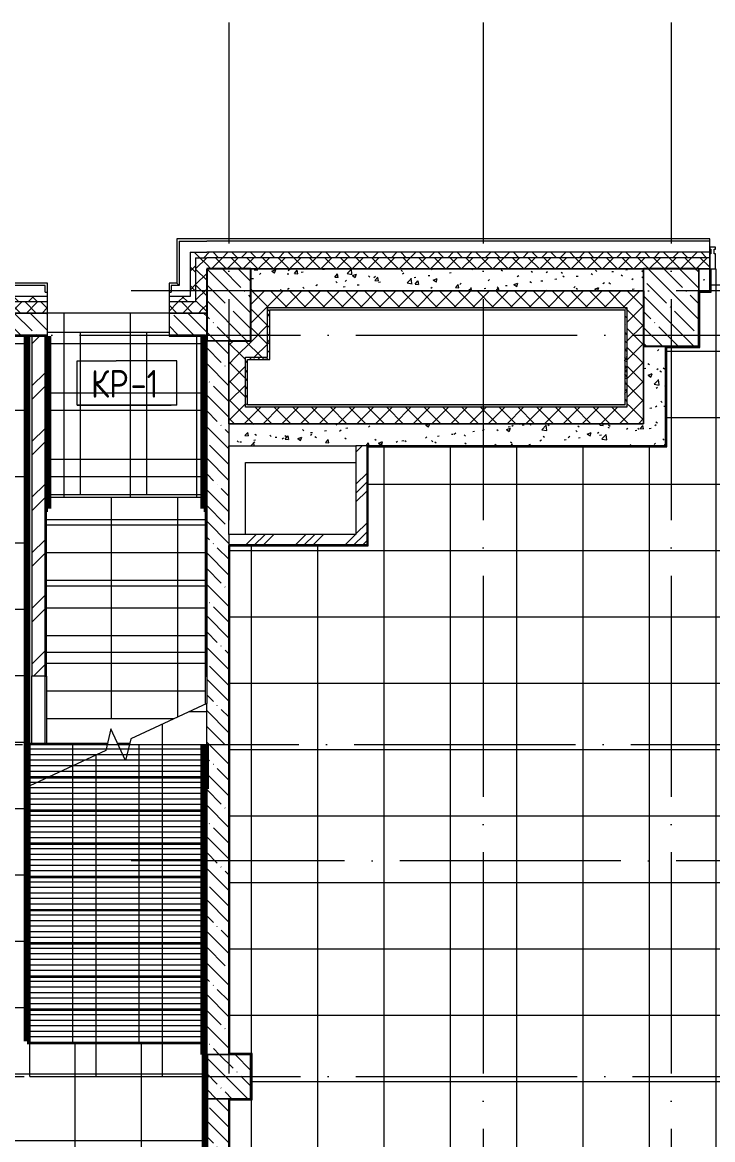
# Model space of a CAD drawing. Header units: millimetres. Extents: x -4370 to 196781, y -4577 to 61202.
# Drawn here: x 75933 to 82175, y 51105 to 61202 of the extents above; entities that cross this region are included whole.
import ezdxf

# ---------------------------------------------------------------- set-up
doc = ezdxf.new("R2010")
doc.units = ezdxf.units.MM
doc.linetypes.add('ADSK_Линия сетки', pattern=[2500, 2000, -250, 0, -250])
for name, color, linetype, lineweight in [('A-FLOR-____-IDEN', 11, 'Continuous', 20), ('A-FLOR-____-OTLN', 192, 'Continuous', 9), ('A-FLOR-____-PATT', 8, 'Continuous', 9), ('A-GLAZ-CWMG-MCUT', 51, 'Continuous', 9), ('A-GLAZ-CWMG-OTLN', 51, 'Continuous', 9), ('A-ROOF-____-OTLN', 132, 'Continuous', 9), ('A-ROOF-____-PATT', 132, 'Continuous', 9), ('A-ROOF-FNSH-MCUT', 132, 'Continuous', 9), ('A-WALL-____-MCUT', 113, 'Continuous', 9), ('A-WALL-____-PATT', 111, 'Continuous', 9), ('A-WALL-FNSH-MCUT', 113, 'Continuous', 9), ('I-WALL-____-OTLN', 2, 'Continuous', 9), ('S-COLS-____-MCUT', 52, 'Continuous', 9), ('S-COLS-____-OTLN', 52, 'Continuous', 9), ('S-GRID-____-OTLN', 1, 'Continuous', 9), ('S-STRS-____-MBND', 31, 'Continuous', 9), ('S-STRS-____-OTLN', 31, 'Continuous', 9)]:
    doc.layers.add(name, color=color, linetype=linetype, lineweight=lineweight)
doc.styles.add('GOST Common_1', font='GOST_Common.ttf', dxfattribs={"width": 0.9, "height": 250})
pattern_1 = [(135, (0, 0), (-142.5612, -142.5612), []), (135, (142.56, 0), (-142.5612, -142.5612), [252.016, -50.403, 3.353, -47.05])]
pattern_2 = [(50, (0, 0), (364.3679, -31.8783), [38.1, -419.1]), (355, (0, 0), (-70.4859, 382.1133), [30.48, -335.28]), (100.451, (30.36, -2.66), (293.885, 350.2334), [32.38, -356.18]), (46.184, (0, 101.6), (542.1585, -84.0858), [57.15, -628.65]), (96.636, (45.2, 94.6), (474.805, 494.8554), [48.57, -534.27]), (351.184, (0, 101.6), (474.8102, 494.85), [45.72, -502.92]), (21, (50.8, 76.2), (303.2285, -204.5305), [38.1, -419.1]), (326, (50.8, 76.2), (123.6039, 368.376), [30.48, -335.28]), (71.451, (76.07, 59.16), (426.8341, 163.8427), [32.38, -356.18]), (37.5, (0, 0), (6.17665, 169.11015), [16.764, -314.452, 16.764, -323.596, -336.55]), (37.5, (0, 0), (6.17665, 169.11015), [-671.576, 16.764, -319.786]), (7.5, (0, 0), (133.63888, 200.3615), [16.764, -177.292, 16.764, -306.832, -128.27]), (7.5, (0, 0), (133.63888, 200.3615), [-517.652, 16.764, -111.506]), (327.5, (-113.28, 0), (271.18182, -11.45836), [16.764, -110.236, 16.764, -379.476, -525.78]), (327.5, (-113.28, 0), (271.18182, -11.45836), [-523.24, 16.764, -509.016]), (317.5, (-164.08, 0), (296.2585, 50.85285), [16.764, -148.336, 16.764, -246.38, -373.38]), (317.5, (-164.08, 0), (296.2585, 50.85285), [-428.244, 16.764, -356.616])]
pattern_3 = [(270, (76000, 51675), (600, 4e-14), []), (0, (76000, 51675), (0, 600), [])]
pattern_4 = [(135, (0, 0), (-84.85281, -84.85281), []), (225, (0, 0), (84.85281, -84.85281), [])]
pattern_5 = [(45, (0, 0), (-70.71068, 70.71068), []), (135, (0, 0), (-70.71068, -70.71068), [])]
pattern_6 = [(270, (76140, 54910), (600, 4e-14), []), (0, (76140, 54910), (0, 600), [])]
pattern_7 = [(45, (0, 0), (-224.5064, 224.5064), []), (45, (79.38, 0), (0, 449.0128), []), (45, (-79.38, 0), (0, 449.0128), [])]
pattern_8 = [(135, (0, 0), (-75.43415, -75.43415), [106.68, -17.78, 3.556, -17.78]), (135, (0, 75.39), (-75.43415, -75.43415), []), (50, (0, 0), (127.52922, -11.15758), [13.335, -146.685]), (355, (0, 0), (-24.66966, 133.74002), [10.668, -117.348]), (100.451, (10.63, -0.93), (102.85973, 122.58178), [11.333, -124.663]), (46.184, (0, 35.56), (189.75516, -29.43036), [20.002, -220.027]), (96.636, (15.81, 33.1), (166.1822, 173.1996), [17, -186.995]), (351.184, (0, 35.56), (166.18393, 173.19757), [16.002, -176.022]), (21, (17.78, 26.67), (106.13027, -71.58603), [13.335, -146.685]), (326, (17.78, 26.67), (43.26188, 128.93175), [10.668, -117.348]), (71.451, (26.62, 20.7), (149.39198, 57.34505), [11.333, -124.663]), (37.5, (0, 0), (2.162228, 59.188357), [3.353, -112.573, 3.353, -115.773, -117.792]), (37.5, (0, 0), (2.162228, 59.188357), [-235.052, 3.353, -114.44]), (7.5, (0, 0), (46.773857, 70.126152), [3.353, -64.567, 3.353, -109.906, -44.894]), (7.5, (0, 0), (46.773857, 70.126152), [-181.178, 3.353, -41.542]), (327.5, (-39.65, 0), (94.913671, -4.010093), [3.353, -41.097, 3.353, -135.331, -184.023]), (327.5, (-39.65, 0), (94.913671, -4.010093), [-183.134, 3.353, -180.67]), (317.5, (-57.43, 0), (103.69057, 17.79882), [3.353, -54.432, 3.353, -88.748, -130.683]), (317.5, (-57.43, 0), (103.69057, 17.79882), [-149.885, 3.353, -127.33])]

# ---------------------------------------------------------------- blocks, each defined once
blk = doc.blocks.new('Прямоугольный импост - Рядовой 50х195-36105276-О_АИ_ПП_0_000_Целиком')
at = {"layer": 'A-GLAZ-CWMG-MCUT', "color": 90}
for p, q in [((0, 157), (-50, 157)), ((-50, 157), (-50, 21)), ((0, 21), (0, 157)), ((-50, 21), (-40, 21)), ((-40, 21), (-40, -21)), ((-10, -21), (-10, 21)), ((-10, 21), (0, 21)), ((-40, -21), (-50, -21)), ((-50, -21), (-50, -38)), ((-50, -38), (0, -38)), ((0, -21), (-10, -21)), ((0, -38), (0, -21))]:
    blk.add_line(p, q, dxfattribs=at)
blk = doc.blocks.new('0083_СОШ675_АР_R22_rvt-1-О_АИ_ПП_0_000_Целиком')
at = {"layer": 'A-WALL-____-PATT', "lineweight": 5}
h = blk.add_hatch(dxfattribs=at)
h.set_pattern_fill('FP_1', color=10, style=0, pattern_type=2)
h.set_pattern_definition(pattern_4)
h.paths.add_polyline_path([(77500, 58675), (77500, 59125), (77450, 59125), (77450, 58725)])
h = blk.add_hatch(dxfattribs=at)
h.set_pattern_fill('FP_1', color=10, style=0, pattern_type=2)
h.set_pattern_definition(pattern_4)
h.paths.add_polyline_path([(109109, 59075), (109200, 59075), (109200, 59125), (108400, 59125), (108400, 59075), (109100, 59075)])
h.paths.add_polyline_path([(107500, 59075), (107500, 59125), (106450, 59125), (106450, 59075), (106936, 59075)])
h.paths.add_polyline_path([(103600, 59075), (103600, 59125), (102550, 59125), (102550, 59075), (103210, 59075)])
h.paths.add_polyline_path([(105550, 59075), (105550, 59125), (104500, 59125), (104500, 59075), (105073, 59075)])
h.paths.add_polyline_path([(101650, 59075), (101650, 59125), (100600, 59125), (100600, 59075), (101347, 59075)])
h.paths.add_polyline_path([(98650, 59075), (99700, 59075), (99700, 59125), (98650, 59125)])
h.paths.add_polyline_path([(82098, 59075), (82150, 59075), (82150, 59125), (77500, 59125), (77500, 59075), (81477, 59075)])
h = blk.add_hatch(dxfattribs=at)
h.set_pattern_fill('FP_6', color=10, style=0, pattern_type=2)
h.set_pattern_definition(pattern_5)
h.paths.add_polyline_path([(77600, 58575), (77600, 59075), (77500, 59075), (77500, 58675)])
h = blk.add_hatch(dxfattribs=at)
h.set_pattern_fill('FP_6', color=10, style=0, pattern_type=2)
h.set_pattern_definition(pattern_5)
h.paths.add_polyline_path([(108700, 58975), (109100, 58975), (109100, 59075), (108400, 59075), (108400, 58975)])
h.paths.add_polyline_path([(107500, 58975), (107500, 59075), (106450, 59075), (106450, 58975), (106936, 58975)])
h.paths.add_polyline_path([(104750, 58975), (105550, 58975), (105550, 59075), (104500, 59075), (104500, 58975)])
h.paths.add_polyline_path([(103210, 58975), (103600, 58975), (103600, 59075), (102550, 59075), (102550, 58975), (102589, 58975)])
h.paths.add_polyline_path([(101650, 58975), (101650, 59075), (100600, 59075), (100600, 58975), (101347, 58975)])
h.paths.add_polyline_path([(99700, 58975), (99700, 59075), (98650, 59075), (98650, 58975), (99485, 58975)])
h.paths.add_polyline_path([(82050, 58975), (82150, 58975), (82150, 59075), (77600, 59075), (77600, 58975), (81550, 58975)])
h = blk.add_hatch(dxfattribs=at)
h.set_pattern_fill('FP_5', color=10, style=0, pattern_type=2)
h.set_pattern_definition(pattern_2)
h.paths.add_polyline_path([(81550, 58775), (81550, 58975), (78000, 58975), (78000, 58775), (81477, 58775)])
h.paths.add_polyline_path([(82098, 58775), (82150, 58775), (82150, 58975), (82050, 58975), (82050, 58775)])
h = blk.add_hatch(dxfattribs=at)
h.set_pattern_fill('FP_1', color=10, style=0, pattern_type=2)
h.set_pattern_definition(pattern_4)
h.paths.add_polyline_path([(77500, 58675), (77450, 58725), (77260, 58725), (77260, 58675), (77441, 58675)])
h.paths.add_polyline_path([(73930, 58675), (76160, 58675), (76160, 58725), (73830, 58725), (73830, 58675)])
h = blk.add_hatch(dxfattribs=at)
h.set_pattern_fill('FP_6', color=10, style=0, pattern_type=2)
h.set_pattern_definition(pattern_5)
h.paths.add_polyline_path([(77600, 58575), (77500, 58675), (77260, 58675), (77260, 58575), (77441, 58575)])
h.paths.add_polyline_path([(76160, 58575), (76160, 58675), (73930, 58675), (73930, 58575), (75268, 58575)])
h = blk.add_hatch(dxfattribs=at)
h.set_pattern_fill('FP_3', color=10, style=0, pattern_type=2)
h.set_pattern_definition(pattern_1)
h.paths.add_polyline_path([(77600, 58375), (77600, 58575), (77260, 58575), (77260, 58375), (77441, 58375)])
h.paths.add_polyline_path([(73930, 58375), (76160, 58375), (76160, 58575), (73930, 58575)])
h = blk.add_hatch(dxfattribs=at)
h.set_pattern_fill('FP_7', color=10, style=0, pattern_type=2)
h.set_pattern_definition([(45, (0, 0), (-251.4472, 251.4472), []), (45, (0, 381), (-251.4472, 251.4472), [])])
h.paths.add_polyline_path([(76140, 55297), (76140, 58375), (76020, 58375), (76020, 55297)])
h = blk.add_hatch(dxfattribs=at)
h.set_pattern_fill('FP_3', color=10, style=0, pattern_type=2)
h.set_pattern_definition(pattern_1)
h.paths.add_polyline_path([(77800, 50175), (77800, 51475), (77600, 51475), (77600, 50175)])
h.paths.add_polyline_path([(77600, 51875), (77800, 51875), (77800, 58325), (77600, 58325), (77600, 52490)])
h = blk.add_hatch(dxfattribs=at)
h.set_pattern_fill('FP_5', color=10, style=0, pattern_type=2)
h.set_pattern_definition(pattern_2)
h.paths.add_polyline_path([(81750, 57575), (81750, 58275), (81550, 58275), (81550, 57575)])
h = blk.add_hatch(dxfattribs=at)
h.set_pattern_fill('FP_5', color=10, style=0, pattern_type=2)
h.set_pattern_definition(pattern_2)
h.paths.add_polyline_path([(81477, 57375), (81750, 57375), (81750, 57575), (77800, 57575), (77800, 57375), (80235, 57375)])
h = blk.add_hatch(dxfattribs=at)
h.set_pattern_fill('FP_8', color=10, style=0, pattern_type=2)
h.set_pattern_definition(pattern_7)
h.paths.add_polyline_path([(79050, 56575), (79050, 57375), (78950, 57375), (78950, 56575), (78993, 56575)])
h = blk.add_hatch(dxfattribs=at)
h.set_pattern_fill('FP_8', color=10, style=0, pattern_type=2)
h.set_pattern_definition(pattern_7)
h.paths.add_polyline_path([(79050, 56475), (79050, 56575), (77800, 56575), (77800, 56475), (78993, 56475)])
at = {"layer": 'S-COLS-____-OTLN', "lineweight": 5}
h = blk.add_hatch(dxfattribs=at)
h.set_pattern_fill('FP_3', color=256, style=0, pattern_type=2)
h.set_pattern_definition(pattern_1)
h.paths.add_polyline_path([(77800, 58325), (78000, 58325), (78000, 58975), (77600, 58975), (77600, 58325), (77751, 58325)])
h = blk.add_hatch(dxfattribs=at)
h.set_pattern_fill('FP_3', color=256, style=0, pattern_type=2)
h.set_pattern_definition(pattern_1)
h.paths.add_polyline_path([(81550, 58275), (82050, 58275), (82050, 58975), (81550, 58975), (81550, 58775)])
h = blk.add_hatch(dxfattribs=at)
h.set_pattern_fill('FP_3', color=256, style=0, pattern_type=2)
h.set_pattern_definition(pattern_1)
h.paths.add_polyline_path([(77600, 51475), (78000, 51475), (78000, 51875), (77600, 51875)])
at = {"layer": 'S-STRS-____-OTLN', "lineweight": 5}
h = blk.add_hatch(dxfattribs=at)
h.set_pattern_fill('FP_29', color=256, style=0, pattern_type=2)
h.set_pattern_definition(pattern_6)
h.paths.add_polyline_path([(77575, 56660), (77590, 56660), (77590, 56810), (77575, 56810), (77575, 56910), (76165, 56910), (76165, 56810), (76150, 56810), (76150, 56660), (77323, 56660)])
h = blk.add_hatch(dxfattribs=at)
h.set_pattern_fill('FP_29', color=256, style=0, pattern_type=2)
h.set_pattern_definition(pattern_6)
h.paths.add_polyline_path([(77590, 56410), (77590, 56660), (76150, 56660), (76150, 56410), (76509, 56410)])
h = blk.add_hatch(dxfattribs=at)
h.set_pattern_fill('FP_29', color=256, style=0, pattern_type=2)
h.set_pattern_definition(pattern_6)
h.paths.add_polyline_path([(76509, 56160), (77590, 56160), (77590, 56410), (76150, 56410), (76150, 56160)])
h = blk.add_hatch(dxfattribs=at)
h.set_pattern_fill('FP_29', color=256, style=0, pattern_type=2)
h.set_pattern_definition(pattern_6)
h.paths.add_polyline_path([(77590, 55910), (77590, 56160), (76150, 56160), (76150, 55910), (77221, 55910)])
h = blk.add_hatch(dxfattribs=at)
h.set_pattern_fill('FP_29', color=256, style=0, pattern_type=2)
h.set_pattern_definition(pattern_6)
h.paths.add_polyline_path([(77590, 55660), (77590, 55910), (76150, 55910), (76150, 55660), (76571, 55660)])
h = blk.add_hatch(dxfattribs=at)
h.set_pattern_fill('FP_29', color=256, style=0, pattern_type=2)
h.set_pattern_definition(pattern_6)
h.paths.add_polyline_path([(77590, 55410), (77590, 55660), (76150, 55660), (76150, 55410), (76509, 55410)])
h = blk.add_hatch(dxfattribs=at)
h.set_pattern_fill('FP_29', color=256, style=0, pattern_type=2)
h.set_pattern_definition(pattern_6)
h.paths.add_polyline_path([(77590, 55160), (77590, 55410), (76150, 55410), (76150, 55160), (76509, 55160)])
h = blk.add_hatch(dxfattribs=at)
h.set_pattern_fill('FP_29', color=256, style=0, pattern_type=2)
h.set_pattern_definition(pattern_6)
h.paths.add_polyline_path([(77304, 54910), (77590, 55043), (77590, 55160), (76150, 55160), (76150, 54910), (76913, 54910)])
h = blk.add_hatch(dxfattribs=at)
h.set_pattern_fill('FP_10', color=256, style=0, pattern_type=2)
h.set_pattern_definition(pattern_3)
h.paths.add_polyline_path([(76700, 54675), (76800, 54675), (76734, 54817), (76730, 54800)])
h.paths.add_polyline_path([(76900, 54675), (77600, 54675), (77600, 54975), (77443, 54975), (76913, 54728)])
h = blk.add_hatch(dxfattribs=at)
h.set_pattern_fill('FP_10', color=256, style=0, pattern_type=2)
h.set_pattern_definition(pattern_3)
h.paths.add_polyline_path([(76157, 54375), (77575, 54375), (77575, 54675), (76900, 54675), (76866, 54533), (76800, 54675), (76700, 54675), (76687, 54622), (76509, 54539)])
h.paths.add_polyline_path([(77590, 54375), (77590, 54375), (77590, 54377)])
h = blk.add_hatch(dxfattribs=at)
h.set_pattern_fill('FP_10', color=256, style=0, pattern_type=2)
h.set_pattern_definition(pattern_3)
h.paths.add_polyline_path([(77575, 54075), (77575, 54375), (76157, 54375), (76000, 54302), (76000, 54075), (76509, 54075)])
h.paths.add_polyline_path([(77590, 54075), (77590, 54075), (77590, 54077)])
h = blk.add_hatch(dxfattribs=at)
h.set_pattern_fill('FP_10', color=256, style=0, pattern_type=2)
h.set_pattern_definition(pattern_3)
h.paths.add_polyline_path([(76001, 53775), (77575, 53775), (77575, 54075), (76000, 54075), (76000, 53775)])
h.paths.add_polyline_path([(77590, 53775), (77590, 53775), (77590, 53975)])
h = blk.add_hatch(dxfattribs=at)
h.set_pattern_fill('FP_10', color=256, style=0, pattern_type=2)
h.set_pattern_definition(pattern_3)
h.paths.add_polyline_path([(76509, 53475), (77575, 53475), (77575, 53775), (76000, 53775), (76000, 53475)])
h = blk.add_hatch(dxfattribs=at)
h.set_pattern_fill('FP_10', color=256, style=0, pattern_type=2)
h.set_pattern_definition(pattern_3)
h.paths.add_polyline_path([(76001, 53175), (77575, 53175), (77575, 53475), (76000, 53475), (76000, 53175)])
h = blk.add_hatch(dxfattribs=at)
h.set_pattern_fill('FP_10', color=256, style=0, pattern_type=2)
h.set_pattern_definition(pattern_3)
h.paths.add_polyline_path([(76001, 52875), (77575, 52875), (77575, 53175), (76000, 53175), (76000, 52875)])
h = blk.add_hatch(dxfattribs=at)
h.set_pattern_fill('FP_10', color=256, style=0, pattern_type=2)
h.set_pattern_definition(pattern_3)
h.paths.add_polyline_path([(76001, 52575), (77575, 52575), (77575, 52875), (76000, 52875), (76000, 52575)])
h = blk.add_hatch(dxfattribs=at)
h.set_pattern_fill('FP_10', color=256, style=0, pattern_type=2)
h.set_pattern_definition(pattern_3)
h.paths.add_polyline_path([(77575, 52275), (77575, 52575), (76000, 52575), (76000, 52275), (76509, 52275)])
h = blk.add_hatch(dxfattribs=at)
h.set_pattern_fill('FP_10', color=256, style=0, pattern_type=2)
h.set_pattern_definition(pattern_3)
h.paths.add_polyline_path([(76001, 51975), (77575, 51975), (77575, 52275), (76000, 52275), (76000, 51975)])
h = blk.add_hatch(dxfattribs=at)
h.set_pattern_fill('FP_10', color=256, style=0, pattern_type=2)
h.set_pattern_definition(pattern_3)
h.paths.add_polyline_path([(77575, 51675), (77585, 51675), (77585, 51875), (77575, 51875), (77575, 51975), (76000, 51975), (76000, 51675), (76509, 51675)])
at = {"layer": 'A-FLOR-____-OTLN', "color": 90}
for p, q in [((77950, 56575), (77950, 57225)), ((77950, 57225), (78950, 57225))]:
    blk.add_line(p, q, dxfattribs=at)
at = {"layer": 'A-WALL-____-MCUT', "color": 10, "lineweight": 5}
for p, q in [((77350, 59225), (77350, 58825)), ((77350, 59225), (77450, 59225)), ((77450, 59225), (77600, 59225)), ((82150, 59225), (77600, 59225)), ((81550, 58775), (81550, 58975)), ((82050, 58975), (82050, 58775)), ((76140, 58825), (73930, 58825)), ((76140, 58765), (76140, 58825)), ((76140, 58765), (76160, 58765)), ((77260, 58765), (77280, 58765)), ((77280, 58825), (77280, 58765)), ((77350, 58825), (77280, 58825)), ((77350, 58825), (77330, 58845)), ((77330, 58845), (77350, 58825)), ((76160, 58725), (73930, 58725)), ((76160, 58675), (73930, 58675)), ((77450, 58725), (77260, 58725)), ((77500, 58675), (77260, 58675)), ((77800, 58325), (77600, 58325)), ((77800, 57575), (77800, 57375)), ((79050, 57375), (78950, 57375)), ((77800, 56575), (77800, 56475)), ((77600, 51875), (77800, 51875)), ((77800, 51475), (77600, 51475))]:
    blk.add_line(p, q, dxfattribs=at)
at = {"layer": 'A-WALL-____-MCUT', "color": 90}
for p, q in [((82150, 59125), (82150, 59225)), ((82150, 58975), (82150, 59075)), ((77600, 58575), (77600, 58975)), ((77600, 58975), (78000, 58975)), ((81550, 58975), (82050, 58975)), ((76160, 58675), (76160, 58725)), ((76160, 58575), (76160, 58675)), ((77260, 58725), (77260, 58675)), ((77260, 58675), (77260, 58575))]:
    blk.add_line(p, q, dxfattribs=at)
at = {"layer": 'A-WALL-____-MCUT', "color": 50, "lineweight": 13}
for p, q in [((77450, 59125), (77450, 58725)), ((77450, 59125), (77500, 59125)), ((77500, 59125), (77600, 59125)), ((77500, 59075), (77500, 58675)), ((77500, 59075), (77600, 59075)), ((82150, 59125), (77600, 59125)), ((82150, 59075), (77600, 59075)), ((82150, 59075), (82150, 59125)), ((78000, 58975), (78000, 58775)), ((81550, 58975), (78000, 58975)), ((78000, 58975), (81550, 58975)), ((82150, 58975), (82050, 58975)), ((82050, 58975), (82150, 58975)), ((82150, 58775), (82150, 58975)), ((78000, 58775), (81550, 58775)), ((82050, 58775), (82150, 58775)), ((76160, 58575), (73930, 58575)), ((73930, 58575), (76160, 58575)), ((76160, 58375), (76160, 58575)), ((77260, 58575), (77260, 58375)), ((77600, 58575), (77260, 58575)), ((77260, 58575), (77600, 58575)), ((77600, 58375), (77600, 58575)), ((74130, 58375), (76160, 58375)), ((76020, 58375), (76020, 55297)), ((76140, 58375), (76020, 58375)), ((76140, 55297), (76140, 58375)), ((77260, 58375), (77600, 58375)), ((77600, 58325), (77600, 55048)), ((77800, 57575), (77800, 58325)), ((81750, 58275), (81550, 58275)), ((81550, 58275), (81550, 57575)), ((81750, 57575), (81750, 58275)), ((81550, 57575), (77800, 57575)), ((81750, 57375), (81750, 57575)), ((77800, 56575), (77800, 57375)), ((77800, 57375), (78950, 57375)), ((78950, 57375), (78950, 56575)), ((79050, 56575), (79050, 57375)), ((79050, 57375), (81750, 57375)), ((78950, 56575), (77800, 56575)), ((79050, 56480), (79050, 56575)), ((77800, 56475), (79050, 56475)), ((77800, 51875), (77800, 56475)), ((76020, 55297), (76140, 55297)), ((77600, 54675), (77600, 51875)), ((77600, 51475), (77600, 50360)), ((77800, 50175), (77800, 51475))]:
    blk.add_line(p, q, dxfattribs=at)
at = {"layer": 'A-WALL-FNSH-MCUT', "color": 90}
for p, q in [((77350, 59245), (77330, 59245)), ((77330, 59245), (77330, 58845)), ((77450, 59245), (77350, 59245)), ((77500, 59245), (77450, 59245)), ((77600, 59245), (77500, 59245)), ((82150, 59245), (77600, 59245)), ((82150, 59225), (82150, 59245)), ((76160, 58845), (73930, 58845)), ((76160, 58765), (76160, 58845)), ((76160, 58725), (76160, 58765)), ((77330, 58845), (77260, 58845)), ((77260, 58845), (77260, 58765)), ((77260, 58765), (77260, 58725))]:
    blk.add_line(p, q, dxfattribs=at)
at = {"layer": 'I-WALL-____-OTLN', "color": 90}
blk.add_line((76020, 54686), (76020, 55297), dxfattribs=at)
at = {"layer": 'S-COLS-____-MCUT', "color": 130, "lineweight": 25}
for p, q in [((77600, 58975), (77600, 58325)), ((78000, 58975), (77600, 58975)), ((78000, 58325), (78000, 58975)), ((82050, 58975), (81550, 58975)), ((81550, 58775), (81550, 58275)), ((82050, 58275), (82050, 58775)), ((77800, 58325), (78000, 58325)), ((81550, 58275), (82050, 58275)), ((77600, 51875), (77600, 51475)), ((78000, 51875), (77800, 51875)), ((78000, 51475), (78000, 51875)), ((77800, 51475), (78000, 51475))]:
    blk.add_line(p, q, dxfattribs=at)
at = {"layer": 'S-COLS-____-OTLN', "color": 90}
for p, q in [((81550, 58975), (81550, 58775)), ((82050, 58775), (82050, 58975)), ((77600, 58325), (77800, 58325)), ((77800, 51875), (77600, 51875)), ((77600, 51475), (77800, 51475))]:
    blk.add_line(p, q, dxfattribs=at)
at = {"layer": 'S-STRS-____-MBND', "color": 10, "lineweight": 5}
for p, q in [((77600, 55048), (76913, 54728)), ((76734, 54817), (76687, 54622)), ((76866, 54533), (76734, 54817)), ((76913, 54728), (76866, 54533)), ((76687, 54622), (76000, 54302))]:
    blk.add_line(p, q, dxfattribs=at)
at = {"layer": 'S-STRS-____-OTLN', "color": 10, "lineweight": 5}
for p, q in [((76150, 56660), (77590, 56660)), ((76150, 56660), (77590, 56660)), ((76150, 56410), (77590, 56410)), ((76150, 56410), (77590, 56410)), ((76150, 56160), (77590, 56160)), ((76150, 56160), (77590, 56160)), ((76150, 55910), (77590, 55910)), ((76150, 55910), (77590, 55910)), ((76150, 55660), (77590, 55660)), ((76150, 55660), (77590, 55660)), ((76150, 55410), (77590, 55410)), ((76150, 55410), (77590, 55410)), ((76150, 55160), (77590, 55160)), ((76150, 55160), (77590, 55160)), ((77600, 54975), (77600, 55048)), ((77443, 54975), (77600, 54975)), ((77443, 54975), (77600, 54975)), ((77600, 54675), (77600, 54975)), ((76150, 54910), (77304, 54910)), ((76150, 54910), (77304, 54910)), ((76700, 54675), (76800, 54675)), ((76700, 54675), (76800, 54675)), ((76900, 54675), (77600, 54675)), ((76900, 54675), (77600, 54675)), ((76157, 54375), (77575, 54375)), ((76157, 54375), (77575, 54375)), ((76000, 54075), (76000, 54302)), ((76000, 53775), (76000, 54075)), ((76000, 54075), (77575, 54075)), ((76000, 54075), (77575, 54075)), ((76000, 53475), (76000, 53775)), ((76000, 53775), (77575, 53775)), ((76000, 53775), (77575, 53775)), ((76000, 53175), (76000, 53475)), ((76000, 53475), (77575, 53475)), ((76000, 53475), (77575, 53475)), ((76000, 52875), (76000, 53175)), ((76000, 53175), (77575, 53175)), ((76000, 53175), (77575, 53175)), ((76000, 52575), (76000, 52875)), ((76000, 52875), (77575, 52875)), ((76000, 52875), (77575, 52875)), ((76000, 52275), (76000, 52575)), ((76000, 52575), (77575, 52575)), ((76000, 52575), (77575, 52575)), ((76000, 51975), (76000, 52275)), ((76000, 52275), (77575, 52275)), ((76000, 52275), (77575, 52275)), ((76000, 51675), (76000, 51975)), ((76000, 51975), (77575, 51975)), ((76000, 51975), (77575, 51975)), ((76000, 51675), (77585, 51675))]:
    blk.add_line(p, q, dxfattribs=at)
at = {"layer": 'A-GLAZ-CWMG-OTLN', "color": 90, "lineweight": 9, "rotation": 180}
blk.add_blockref('Прямоугольный импост - Рядовой 50х195-36105276-О_АИ_ПП_0_000_Целиком', (82150, 59132), dxfattribs=at)
blk = doc.blocks.new('BSC_Колонна _Прямоугольная - ПР-1_Профиль торцевой для плитки-3454341-О_АИ_ПП_0_000_Целиком')
at = {"layer": 'S-COLS-____-MCUT'}
for p, q in [((5, 5), (-5, 5)), ((-5, 5), (-5, -5)), ((5, -5), (5, 5)), ((-5, -5), (5, -5))]:
    blk.add_line(p, q, dxfattribs=at)
blk = doc.blocks.new('ADSK_Марка_Перекрытие - Типоразмер_ADSK_Марка-158127-О_АИ_ПП_0_000_Целиком')
at = {"layer": 'A-FLOR-____-IDEN'}
for p, q in [((-4.5, 4), (-1, 4)), ((-4.5, 0), (-4.5, 4)), ((4.5, 4), (-1, 4)), ((4.5, 0), (4.5, 4)), ((4.5, 0), (-4.5, 0)), ((-4.5, 0), (4, 0))]:
    blk.add_line(p, q, dxfattribs=at)

msp = doc.modelspace()

# ---------------------------------------------------------------- hatches: boundary and pattern name
at = {"layer": 'A-FLOR-____-PATT'}
h = msp.add_hatch(dxfattribs=at)
h.set_pattern_fill('FP_134', color=256, style=0, pattern_type=2)
h.set_pattern_definition([(180, (81605, 49229.7), (-7e-14, -600), []), (270, (81605, 49229.7), (600, 4e-14), [])])
h.paths.add_polyline_path([(78372.254726, 39830.02363), (80074.978079, 39830.02363), (80074.978079, 39934.998242), (81549.978078, 39934.998242), (81549.978078, 39975.023044), (81540, 39975.023044), (81540, 40485.000586), (82060, 40485.000586), (82060, 39975.023044), (82050, 39975.023044), (82050, 39935.999414), (85349.978078, 39935.999414), (85349.978078, 45315), (85339.978078, 45315), (85339.978078, 45735), (85349.978078, 45735), (85349.978078, 51465), (85339.978078, 51465), (85339.978078, 51885), (85349.978078, 51885), (85349.978078, 58975), (82150.225239, 58975), (82150.225239, 58970), (82160.225239, 58970), (82160.225239, 58765), (82059.978078, 58765), (82059.978078, 58265.000586), (81760.021922, 58264.940858), (81760.021922, 57365.000586), (79059.978078, 57365.000586), (79059.978078, 56470), (77809.978078, 56470), (77809.978078, 51885), (78009.978078, 51885), (78009.978078, 51465), (77809.978078, 51465), (77809.978078, 48764.999414), (77799.978078, 48764.999414), (77799.978078, 47064.999414), (77809.978078, 47064.999414), (77809.978078, 45735), (78009.978078, 45735), (78009.978078, 45315), (77809.978078, 45315), (77809.978078, 40185), (78009.978078, 40185), (78009.978078, 39975.023044), (77999.978078, 39975.023044), (78000, 39934.998242), (78050, 39934.998242), (78050.75731, 39830.02363), (78061.775671, 39830.02363)])
h = msp.add_hatch(dxfattribs=at)
h.set_pattern_fill('FP_156', color=256, style=0, pattern_type=2)
h.set_pattern_definition([(0, (77509.96, 49898.23), (0, 600), []), (90, (77509.96, 49898.23), (-600, 4e-14), [])])
h.paths.add_polyline_path([(77574.978097, 56910), (77574.978097, 58365.000586), (77259.978078, 58365.000586), (77260, 58575), (76160, 58575), (76160, 58365.000586), (76164.978084, 58365.000586), (76164.978084, 56910), (76509.407681, 56910)])
h.paths.add_polyline_path([(77599.978078, 58365.000586), (77599.978078, 58375), (77589.978078, 58375), (77589.978097, 58365.000586), (77595.406583, 58365.000586)])
h = msp.add_hatch(dxfattribs=at)
h.set_pattern_fill('FP_155', color=256, style=0, pattern_type=2)
h.set_pattern_definition([(0, (77009.96, 49898.23), (0, 600), []), (90, (77009.96, 49898.23), (-600, 4e-14), [])])
h.paths.add_polyline_path([(74145, 50190.000586), (77226.065214, 50190.000586), (77226.065214, 50374.94092), (77584.978078, 50374.94092), (77584.978078, 51874.999414), (77574.978078, 51874.999414), (77574.978078, 51974.999414), (75990, 51974.999414), (75990, 51995.021336), (75976.478078, 51995.021336), (75976.478078, 58365.000586), (74153.500586, 58365.000586), (74153.500586, 58005), (75630, 58005), (75630, 56285), (74153.500586, 56285), (74153.500586, 52015), (74130, 52015), (74130, 50375), (74145, 50375), (74145, 50190.004475)])
h.paths.add_polyline_path([(74138.500586, 58005), (74138.500586, 58015), (74130, 58015), (74130, 58005)])
h = msp.add_hatch(dxfattribs=at)
h.set_pattern_fill('FP_321', color=256, style=0, pattern_type=2)
h.set_pattern_definition([(90, (156257.45, 137055), (-600, 4e-14), []), (180, (156257.45, 137055), (7e-14, -600), [])])
h.paths.add_polyline_path([(76164.978084, 56934.999911), (77574.978097, 56935.000089), (77574.978097, 58365.000586), (77259.978078, 58365.000586), (77259.978078, 58400.000049), (76160, 58399.999911), (76160, 58365.000586), (76164.978084, 58365.000586), (76164.978084, 57109.900929)])
h.paths.add_polyline_path([(77599.955393, 58365.000586), (77599.955392, 58375), (77589.978078, 58375), (77589.978097, 58365.000586), (77595.406583, 58365.000586)])
at = {"layer": 'A-ROOF-____-PATT'}
h = msp.add_hatch(dxfattribs=at)
h.set_pattern_fill('FP_246', color=256, style=0, pattern_type=2)
h.set_pattern_definition([(45, (0, 0), (-142.5612, 142.5612), []), (45, (142.56, 0), (-142.5612, 142.5612), [252.016, -50.403, 3.353, -47.05])])
h.paths.add_polyline_path([(76001.478078, 54674.999414), (76699.550177, 54674.999414), (76702.223515, 54685.999414), (76001.478078, 54685.999414)])
h.paths.add_polyline_path([(76900.449823, 54674.999414), (76903.12316, 54685.999414), (76794.870616, 54685.999414), (76800, 54674.999414)])
h = msp.add_hatch(dxfattribs=at)
h.set_pattern_fill('FP_295', color=256, style=0, pattern_type=2)
h.set_pattern_definition([(270, (77590, 45336), (600, 4e-14), []), (0, (77589.98, 45335.977), (0, 50), [])])
h.paths.add_polyline_path([(76001.478078, 54374.999414), (77574.978078, 54374.999414), (77574.978078, 54674.999414), (76001.478078, 54674.999414)])
h = msp.add_hatch(dxfattribs=at)
h.set_pattern_fill('FP_294', color=256, style=0, pattern_type=2)
h.set_pattern_definition([(270, (77590, 45036), (600, 4e-14), []), (0, (77589.98, 45035.977), (0, 50), [])])
h.paths.add_polyline_path([(76001.478078, 54074.999414), (77574.978078, 54074.999414), (77574.978078, 54374.999414), (76001.478078, 54374.999414), (76001.478078, 54302.642527)])
h = msp.add_hatch(dxfattribs=at)
h.set_pattern_fill('FP_293', color=256, style=0, pattern_type=2)
h.set_pattern_definition([(270, (77590, 44736), (600, 4e-14), []), (0, (77589.98, 44735.977), (0, 50), [])])
h.paths.add_polyline_path([(76156.647924, 53774.999414), (77574.978078, 53774.999414), (77574.978078, 54074.999414), (76001.478078, 54074.999414), (76001.478078, 53774.999414)])
h = msp.add_hatch(dxfattribs=at)
h.set_pattern_fill('FP_292', color=256, style=0, pattern_type=2)
h.set_pattern_definition([(270, (77590, 44436), (600, 4e-14), []), (0, (77589.98, 44435.977), (0, 50), [])])
h.paths.add_polyline_path([(76001.478078, 53474.999414), (77574.978078, 53474.999414), (77574.978078, 53774.999414), (76001.478078, 53774.999414), (76001.478078, 53644.78114)])
h = msp.add_hatch(dxfattribs=at)
h.set_pattern_fill('FP_291', color=256, style=0, pattern_type=2)
h.set_pattern_definition([(270, (77590, 44136), (600, 4e-14), []), (0, (77589.98, 44135.977), (0, 50), [])])
h.paths.add_polyline_path([(76001.478078, 53174.999414), (77574.978078, 53174.999414), (77574.978078, 53474.999414), (76001.478078, 53474.999414)])
h = msp.add_hatch(dxfattribs=at)
h.set_pattern_fill('FP_290', color=256, style=0, pattern_type=2)
h.set_pattern_definition([(270, (77590, 43836), (600, 4e-14), []), (0, (77589.98, 43835.977), (0, 50), [])])
h.paths.add_polyline_path([(76001.478078, 52874.999414), (77574.978078, 52874.999414), (77574.978078, 53174.999414), (76001.478078, 53174.999414)])
h = msp.add_hatch(dxfattribs=at)
h.set_pattern_fill('FP_289', color=256, style=0, pattern_type=2)
h.set_pattern_definition([(270, (77590, 43536), (600, 4e-14), []), (0, (77589.98, 43535.977), (0, 50), [])])
h.paths.add_polyline_path([(76001.478078, 52574.999414), (77574.978078, 52574.999414), (77574.978078, 52874.999414), (76001.478078, 52874.999414)])
h = msp.add_hatch(dxfattribs=at)
h.set_pattern_fill('FP_288', color=256, style=0, pattern_type=2)
h.set_pattern_definition([(270, (77590, 43236), (600, 4e-14), []), (0, (77589.98, 43235.977), (0, 50), [])])
h.paths.add_polyline_path([(76001.478078, 52274.999414), (77574.978078, 52274.999414), (77574.978078, 52574.999414), (76001.478078, 52574.999414), (76001.478078, 52489.74121)])
h = msp.add_hatch(dxfattribs=at)
h.set_pattern_fill('FP_287', color=256, style=0, pattern_type=2)
h.set_pattern_definition([(270, (77590, 42936), (600, 4e-14), []), (0, (77589.98, 42935.977), (0, 50), [])])
h.paths.add_polyline_path([(76001.478078, 51974.999414), (77574.978078, 51974.999414), (77574.978078, 52274.999414), (76001.478078, 52274.999414)])
at = {"layer": 'A-WALL-____-PATT'}
for points in [[(82150.225239, 58775), (82160.225239, 58775), (82160.225239, 58970), (82150.225239, 58970)], [(82049.978078, 58765), (82150.225239, 58765), (82150.225239, 58775), (82049.978078, 58775)], [(82049.978078, 58275.000586), (82059.978078, 58275.000586), (82059.978078, 58765), (82049.978078, 58765)], [(76000, 54674.999414), (76000, 58365.000586), (75990, 58365.000586), (75990, 54674.999414)], [(76139.978078, 55292.213595), (76149.978078, 55292.213595), (76149.978078, 58375.000586), (76139.978078, 58375.000586), (76139.978078, 57109.900929)], [(77599.978078, 55292.213595), (77599.978078, 58365.000586), (77589.978078, 58365.000586), (77589.978078, 55292.213595)], [(81750.021922, 57375.000586), (81760.021922, 57375.000586), (81760.021922, 58275.000586), (81750.021922, 58275.000586), (81750.021922, 58264.940858)], [(82049.978078, 58265.000586), (82049.978078, 58275.000586), (81760.021922, 58275.000586), (81760.021922, 58265.000586)], [(79049.978078, 56480), (79059.978078, 56480), (79059.978078, 57375.000586), (79049.978078, 57375.000586), (79049.978078, 57109.900929)], [(81476.999801, 57365.000586), (81750.021922, 57365.000586), (81750.021922, 57375.000586), (79059.978078, 57375.000586), (79059.978078, 57365.000586), (80235.101771, 57365.000586)], [(78993.203741, 56470), (79049.978078, 56470), (79049.978078, 56480), (77799.978078, 56480), (77799.978078, 56470), (77809.978078, 56470)], [(77809.978078, 51875), (77809.978078, 56470), (77799.978078, 56470), (77799.978078, 51875)], [(77600, 50185.000586), (77600, 54674.999414), (77590, 54674.999414), (77590, 50185.000586)], [(77999.978078, 51875), (77999.978078, 51885), (77809.978078, 51885), (77809.978078, 51875)], [(78009.978078, 51475), (78009.978078, 51875), (77999.978078, 51875), (77999.978078, 51475)], [(77999.978078, 51465), (77999.978078, 51475), (77809.978078, 51475), (77809.978078, 51465)]]:
    msp.add_hatch(color=7, dxfattribs=at).paths.add_polyline_path(points)
h = msp.add_hatch(dxfattribs=at)
h.set_pattern_fill('FP_1', style=0, pattern_type=2)
h.set_pattern_definition(pattern_4)
h.paths.add_polyline_path([(81399.978078, 58625.000586), (81399.978078, 58775.000586), (77999.978078, 58775.000586), (77999.978078, 58625.000586), (81379.978078, 58625.000586)])
h = msp.add_hatch(dxfattribs=at)
h.set_pattern_fill('FP_1', style=0, pattern_type=2)
h.set_pattern_definition(pattern_4)
h.paths.add_polyline_path([(81399.978078, 57725.000586), (81549.978078, 57725.000586), (81549.978078, 58775.000586), (81399.978078, 58775.000586), (81399.978078, 57745.000586)])
h = msp.add_hatch(dxfattribs=at)
h.set_pattern_fill('FP_1', style=0, pattern_type=2)
h.set_pattern_definition(pattern_4)
h.paths.add_polyline_path([(77999.978078, 58325.000586), (78149.978078, 58325.000586), (78149.978078, 58625.000586), (77999.978078, 58625.000586), (77999.978078, 58605.000586)])
h = msp.add_hatch(dxfattribs=at)
h.set_pattern_fill('FP_2', style=0, pattern_type=2)
h.set_pattern_definition(pattern_8)
h.paths.add_polyline_path([(81379.978078, 58605.000586), (81379.978078, 58625.000586), (78149.978078, 58625.000586), (78149.978078, 58605.000586), (80235.101771, 58605.000586)])
h = msp.add_hatch(dxfattribs=at)
h.set_pattern_fill('FP_2', style=0, pattern_type=2)
h.set_pattern_definition(pattern_8)
h.paths.add_polyline_path([(78169.978078, 58175.000586), (78169.978078, 58605.000586), (78149.978078, 58605.000586), (78149.978078, 58175.000586)])
h = msp.add_hatch(dxfattribs=at)
h.set_pattern_fill('FP_2', style=0, pattern_type=2)
h.set_pattern_definition(pattern_8)
h.paths.add_polyline_path([(81399.978078, 57745.000586), (81399.978078, 58625.000586), (81379.978078, 58625.000586), (81379.978078, 57745.000586)])
h = msp.add_hatch(color=7, dxfattribs=at)
h.paths.add_polyline_path([(76000, 58365.000586), (76159.978078, 58365.000586), (76159.978078, 58375.000586), (74130, 58375.000586), (74130, 58365.000586), (75990, 58365.000586)])
h.paths.add_polyline_path([(77440.835751, 58365.000586), (77589.978078, 58365.000586), (77589.978078, 58375.000586), (77259.978078, 58375.000586), (77259.978078, 58365.000586)])
h = msp.add_hatch(color=7, dxfattribs=at)
h.paths.add_polyline_path([(77589.978078, 58365.000586), (77589.978078, 58375.000586), (77259.978078, 58375.000586), (77259.978078, 58365.000586), (77440.835751, 58365.000586)])
h.paths.add_polyline_path([(76159.978078, 58365.000586), (76159.978078, 58375.000586), (76149.978078, 58375.000586), (76149.978078, 58365.000586)])
h = msp.add_hatch(dxfattribs=at)
h.set_pattern_fill('FP_1', style=0, pattern_type=2)
h.set_pattern_definition(pattern_4)
h.paths.add_polyline_path([(78149.978078, 58175.000586), (78149.978078, 58325.000586), (77800, 58325.000586), (77800, 58175.000586), (77950, 58175.000586)])
h = msp.add_hatch(dxfattribs=at)
h.set_pattern_fill('FP_1', style=0, pattern_type=2)
h.set_pattern_definition(pattern_4)
h.paths.add_polyline_path([(77950, 57725.000586), (77950, 58175.000586), (77800, 58175.000586), (77800, 57725.000586)])
h = msp.add_hatch(dxfattribs=at)
h.set_pattern_fill('FP_2', style=0, pattern_type=2)
h.set_pattern_definition(pattern_8)
h.paths.add_polyline_path([(77970, 58155.000586), (78169.978078, 58155.000586), (78169.978078, 58175.000586), (77950, 58175.000586), (77950, 58155.000586)])
h = msp.add_hatch(dxfattribs=at)
h.set_pattern_fill('FP_2', style=0, pattern_type=2)
h.set_pattern_definition(pattern_8)
h.paths.add_polyline_path([(77950, 57745.000586), (77970, 57745.000586), (77970, 58155.000586), (77950, 58155.000586)])
h = msp.add_hatch(dxfattribs=at)
h.set_pattern_fill('FP_1', style=0, pattern_type=2)
h.set_pattern_definition(pattern_4)
h.paths.add_polyline_path([(81549.978078, 57575.000586), (81549.978078, 57725.000586), (77800, 57725.000586), (77800, 57575.000586), (81476.999801, 57575.000586)])
h = msp.add_hatch(dxfattribs=at)
h.set_pattern_fill('FP_2', style=0, pattern_type=2)
h.set_pattern_definition(pattern_8)
h.paths.add_polyline_path([(81399.978078, 57725.000586), (81399.978078, 57745.000586), (77950, 57745.000586), (77950, 57725.000586), (80235.101771, 57725.000586)])
h = msp.add_hatch(color=7, dxfattribs=at)
h.paths.add_polyline_path([(77809.978078, 45725), (77809.978078, 47064.999414), (77799.978078, 47064.999414), (77799.978078, 45725)])
h.paths.add_polyline_path([(77799.978078, 48764.999414), (77809.978078, 48764.999414), (77809.978078, 51475), (77799.978078, 51475), (77799.978078, 50179.661351)])

# ---------------------------------------------------------------- linework, layer by layer
at = {"layer": 'A-FLOR-____-OTLN'}
for p, q in [((77260, 58575), (76160, 58575)), ((77260, 58400.000049), (76160, 58399.999911)), ((76164.978084, 56934.999911), (77574.978097, 56935.000089)), ((76164.978084, 56910), (77574.978097, 56910))]:
    msp.add_line(p, q, dxfattribs=at)
at = {"layer": 'A-ROOF-____-OTLN'}
for p, q in [((76001.478078, 51974.999414), (76001.478078, 54674.999414)), ((76001.478078, 54374.999414), (77574.978078, 54374.999414)), ((76001.478078, 54074.999414), (77574.978078, 54074.999414)), ((76001.478078, 53774.999414), (77574.978078, 53774.999414)), ((76001.478078, 53474.999414), (77574.978078, 53474.999414)), ((76001.478078, 53174.999414), (77574.978078, 53174.999414)), ((76001.478078, 52874.999414), (77574.978078, 52874.999414)), ((76001.478078, 52574.999414), (77574.978078, 52574.999414)), ((76001.478078, 52274.999414), (77574.978078, 52274.999414)), ((76001.478078, 51974.999414), (77574.978078, 51974.999414))]:
    msp.add_line(p, q, dxfattribs=at)
at = {"layer": 'A-ROOF-FNSH-MCUT', "color": 7}
for p, q in [((76702.223515, 54685.999414), (76001.478078, 54685.999414)), ((76001.478078, 54685.999414), (76001.478078, 54674.999414)), ((76001.478078, 54674.999414), (76699.550177, 54674.999414)), ((76903.12316, 54685.999414), (76794.870616, 54685.999414)), ((76800, 54674.999414), (76900.449823, 54674.999414))]:
    msp.add_line(p, q, dxfattribs=at)
at = {"layer": 'A-WALL-____-MCUT', "color": 7}
for p, q in [((82160.225239, 58970), (82150.225239, 58970)), ((82150.225239, 58970), (82150.225239, 58775)), ((82160.225239, 58775), (82160.225239, 58970)), ((81549.978078, 58775.000586), (77999.978078, 58775.000586)), ((77999.978078, 58775.000586), (77999.978078, 58325.000586)), ((81549.978078, 57575.000586), (81549.978078, 58775.000586)), ((82049.978078, 58775), (82049.978078, 58765)), ((82150.225239, 58775), (82049.978078, 58775)), ((82049.978078, 58765), (82150.225239, 58765)), ((78149.978078, 58625.000586), (81399.978078, 58625.000586)), ((78149.978078, 58175.000586), (78149.978078, 58625.000586)), ((81399.978078, 58625.000586), (81399.978078, 57725.000586)), ((76159.978078, 58375.000586), (74130, 58375.000586)), ((74140, 58365.000586), (75990, 58365.000586)), ((75990, 58365.000586), (75990, 54674.999414)), ((76000, 54674.999414), (76000, 58365.000586)), ((76000, 58365.000586), (76159.978078, 58365.000586)), ((76139.978078, 58375.000586), (76139.978078, 55292.213595)), ((76149.978078, 55292.213595), (76149.978078, 58365.000586)), ((76159.978078, 58365.000586), (76159.978078, 58375.000586)), ((77589.978078, 58375.000586), (77259.978078, 58375.000586)), ((77259.978078, 58375.000586), (77259.978078, 58365.000586)), ((77259.978078, 58365.000586), (77599.978078, 58365.000586)), ((77589.978078, 55292.213595), (77589.978078, 58375.000586)), ((77599.978078, 55292.213595), (77599.978078, 58365.000586)), ((77999.978078, 58325.000586), (77800, 58325.000586)), ((77800, 58325.000586), (77800, 57575.000586)), ((81760.021922, 58275.000586), (81750.021922, 58275.000586)), ((81750.021922, 58275.000586), (81750.021922, 57375.000586)), ((81760.021922, 57375.000586), (81760.021922, 58275.000586)), ((77950, 58175.000586), (78149.978078, 58175.000586)), ((77950, 57725.000586), (77950, 58175.000586)), ((81399.978078, 57725.000586), (77950, 57725.000586)), ((77800, 57575.000586), (81549.978078, 57575.000586)), ((79049.978078, 57375.000586), (79049.978078, 56480)), ((81750.021922, 57375.000586), (79049.978078, 57375.000586)), ((79059.978078, 56480), (79059.978078, 57365.000586)), ((79059.978078, 57365.000586), (81750.021922, 57365.000586)), ((79049.978078, 56480), (77799.978078, 56480)), ((77799.978078, 56480), (77799.978078, 51875)), ((77809.978078, 56470), (79049.978078, 56470)), ((77809.978078, 51875), (77809.978078, 56470)), ((76139.978078, 55292.213595), (76149.978078, 55292.213595)), ((77589.978078, 55292.213595), (77599.978078, 55292.213595)), ((75990, 54674.999414), (76000, 54674.999414)), ((77600, 50175.000586), (77600, 54674.999414)), ((77590, 54274.999414), (77590, 50369.94092)), ((77799.978078, 51875), (77809.978078, 51875)), ((77809.978078, 51475), (77799.978078, 51475)), ((77799.978078, 51475), (77799.978078, 48764.999414)), ((77809.978078, 48764.999414), (77809.978078, 51475))]:
    msp.add_line(p, q, dxfattribs=at)
at = {"layer": 'A-WALL-FNSH-MCUT', "color": 7}
for p, q in [((82049.978078, 58765), (82049.978078, 58275.000586)), ((82059.978078, 58275.000586), (82059.978078, 58765)), ((78169.978078, 58605.000586), (81379.978078, 58605.000586)), ((78169.978078, 58155.000586), (78169.978078, 58605.000586)), ((81379.978078, 58605.000586), (81379.978078, 57745.000586)), ((82049.978078, 58275.000586), (81760.021922, 58275.000586)), ((81760.021922, 58265.000586), (82049.978078, 58265.000586)), ((77970, 58155.000586), (78169.978078, 58155.000586)), ((77970, 57745.000586), (77970, 58155.000586)), ((81379.978078, 57745.000586), (77970, 57745.000586)), ((77999.978078, 51885), (77809.978078, 51885)), ((77809.978078, 51875), (77999.978078, 51875)), ((77999.978078, 51875), (77999.978078, 51475)), ((78009.978078, 51475), (78009.978078, 51875)), ((77999.978078, 51475), (77809.978078, 51475)), ((77809.978078, 51465), (77999.978078, 51465))]:
    msp.add_line(p, q, dxfattribs=at)
at = {"layer": 'I-WALL-____-OTLN', "color": 20, "lineweight": 90}
for p, q in [((75976.478078, 51995.021336), (75976.478078, 58365.073285)), ((76164.978084, 58365.000586), (76159.978078, 58365.000586)), ((76164.978084, 58365.000586), (76164.978084, 56809.999907)), ((77574.978097, 56809.999998), (77574.978097, 58365.000586)), ((76149.978084, 56809.999907), (76164.978084, 56809.999907)), ((77574.978097, 56809.999998), (77589.978078, 56809.999998)), ((77574.978078, 51874.999414), (77574.978078, 54674.999414)), ((77589.978078, 54674.999414), (77589.978078, 54274.999414)), ((77574.978078, 54274.999414), (77589.978078, 54274.999414)), ((77574.978078, 53974.999414), (77589.978078, 53974.999414)), ((77574.978078, 53674.999414), (77589.978078, 53674.999414)), ((77574.978078, 53374.999414), (77589.978078, 53374.999414)), ((77574.978078, 53074.999414), (77589.978078, 53074.999414)), ((77574.978078, 52774.999414), (77589.978078, 52774.999414)), ((77574.978078, 52474.999414), (77589.978078, 52474.999414)), ((77574.978078, 52174.999414), (77589.978078, 52174.999414)), ((75990, 51995.021336), (75976.478078, 51995.021336)), ((77574.978078, 51874.999414), (77589.978078, 51874.999414)), ((77584.978078, 50374.94092), (77584.978078, 51874.999414))]:
    msp.add_line(p, q, dxfattribs=at)
at = {"layer": 'I-WALL-____-OTLN'}
for p, q in [((76139.978078, 54685.999414), (76139.978078, 55292.213595)), ((76149.978078, 55292.213595), (76149.978078, 54685.999414)), ((77589.978078, 55043.372242), (77589.978078, 55292.213595)), ((75990, 53774.999414), (75990, 54674.999414)), ((76000, 54674.999414), (76000, 52274.999414)), ((75990, 54374.999414), (76000, 54374.999414)), ((75990, 54074.999414), (76000, 54074.999414)), ((75990, 51974.999414), (75990, 53774.999414)), ((75990, 53774.999414), (76000, 53774.999414)), ((75990, 53474.999414), (76000, 53474.999414)), ((75990, 53174.999414), (76000, 53174.999414)), ((75990, 52874.999414), (76000, 52874.999414)), ((75990, 52574.999414), (76000, 52574.999414)), ((75990, 52274.999414), (76000, 52274.999414)), ((76000, 52274.999414), (76000, 51974.999414)), ((75990, 51974.999414), (76000, 51974.999414))]:
    msp.add_line(p, q, dxfattribs=at)
at = {"layer": 'S-GRID-____-OTLN', "linetype": 'ADSK_Линия сетки'}
for p, q in [((77800, 61202.00513), (77800, -3758.83936)), ((80100, 61202.00513), (80100, -3572.657751)), ((81800, 61202.00513), (81800, -3572.657751)), ((156348.554077, 58775.000586), (76917.364355, 58775.000586)), ((-3553.763124, 58375.000586), (155078.554077, 58375.000586)), ((-3569.551216, 54675.000586), (156348.554077, 54675.000586)), ((156348.554077, 53625.11992), (76917.364355, 53625.11992)), ((-3553.763124, 51675.000586), (156348.554077, 51675.000586))]:
    msp.add_line(p, q, dxfattribs=at)

# ---------------------------------------------------------------- block references
at = {"lineweight": 5}
msp.add_blockref('0083_СОШ675_АР_R22_rvt-1-О_АИ_ПП_0_000_Целиком', (0, 0), dxfattribs=at)
at = {"layer": 'A-FLOR-____-IDEN', "xscale": 99.99999999999993, "yscale": 99.99999999999993, "zscale": 99.99999999999993}
msp.add_blockref('ADSK_Марка_Перекрытие - Типоразмер_ADSK_Марка-158127-О_АИ_ПП_0_000_Целиком', (76879.989039, 57742.5), dxfattribs=at)
at = {"layer": 'S-COLS-____-OTLN'}
for p in [(82155.225239, 58770), (82054.978078, 58270.000586), (81755.021922, 57370.000586), (79054.978078, 56475), (78004.978078, 51880), (78004.978078, 51470)]:
    msp.add_blockref('BSC_Колонна _Прямоугольная - ПР-1_Профиль торцевой для плитки-3454341-О_АИ_ПП_0_000_Целиком', p, dxfattribs=at)

# ---------------------------------------------------------------- texts
at = {"layer": 'A-FLOR-____-IDEN', "lineweight": 9, "char_height": 250, "attachment_point": 1, "style": 'GOST Common_1'}
for s, insert, width in [('КР', (76553.908194, 58060.337574), 432.91125), ('-1', (76911.095694, 58060.337574), 331.898625)]:
    msp.add_mtext(s, dxfattribs=dict(at, insert=insert, width=width))

doc.saveas('drawing.dxf')
